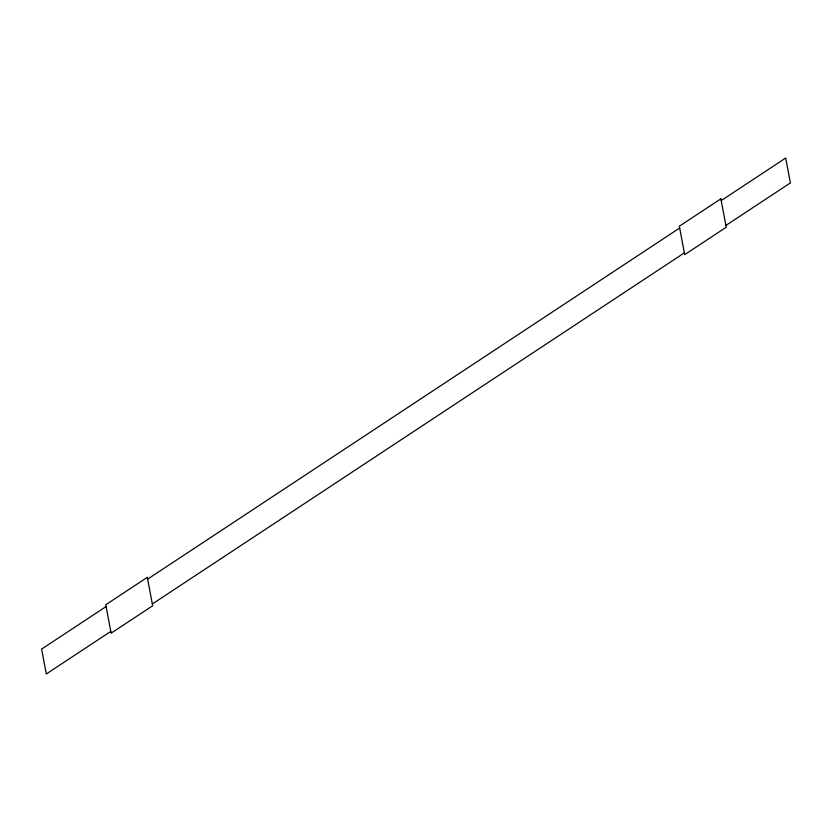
<?xml version="1.0" encoding="UTF-8"?>
<svg xmlns="http://www.w3.org/2000/svg" width="832" height="832" viewBox="0 0 832 832"><rect width="100%" height="100%" fill="white"/><g stroke="black" fill="none" stroke-linecap="round" stroke-linejoin="round"><path stroke-width="1.25" d="M106.09 606.549L41.6 649.106L46.301 673.972L110.791 631.415M147.638 579.124L679.671 228.01M721.209 200.585L785.699 158.028L790.4 182.894L725.91 225.451M152.329 603.99L684.362 252.876M147.295 577.356L105.758 604.77L111.124 633.183L152.672 605.769L147.295 577.356M720.876 198.817L679.328 226.231L684.705 254.644L726.242 227.23L720.876 198.817"/></g></svg>
